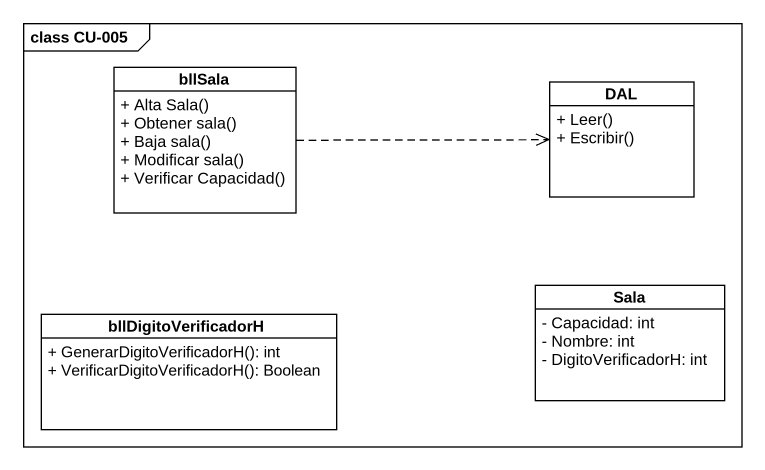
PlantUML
@startuml
mainframe class CU-005
hide circle
hide empty members
skinparam classAttributeIconSize 0
class bllSala {
  + Alta Sala()
  + Obtener sala()
  + Baja sala()
  + Modificar sala()
  + Verificar Capacidad()
}
class DAL {
  + Leer()
  + Escribir()
}
class bllDigitoVerificadorH {
  + GenerarDigitoVerificadorH(): int
  + VerificarDigitoVerificadorH(): Boolean
}
class Sala {
  - Capacidad: int
  - Nombre: int
  - DigitoVerificadorH: int
}
bllSala .right.> DAL
@enduml
